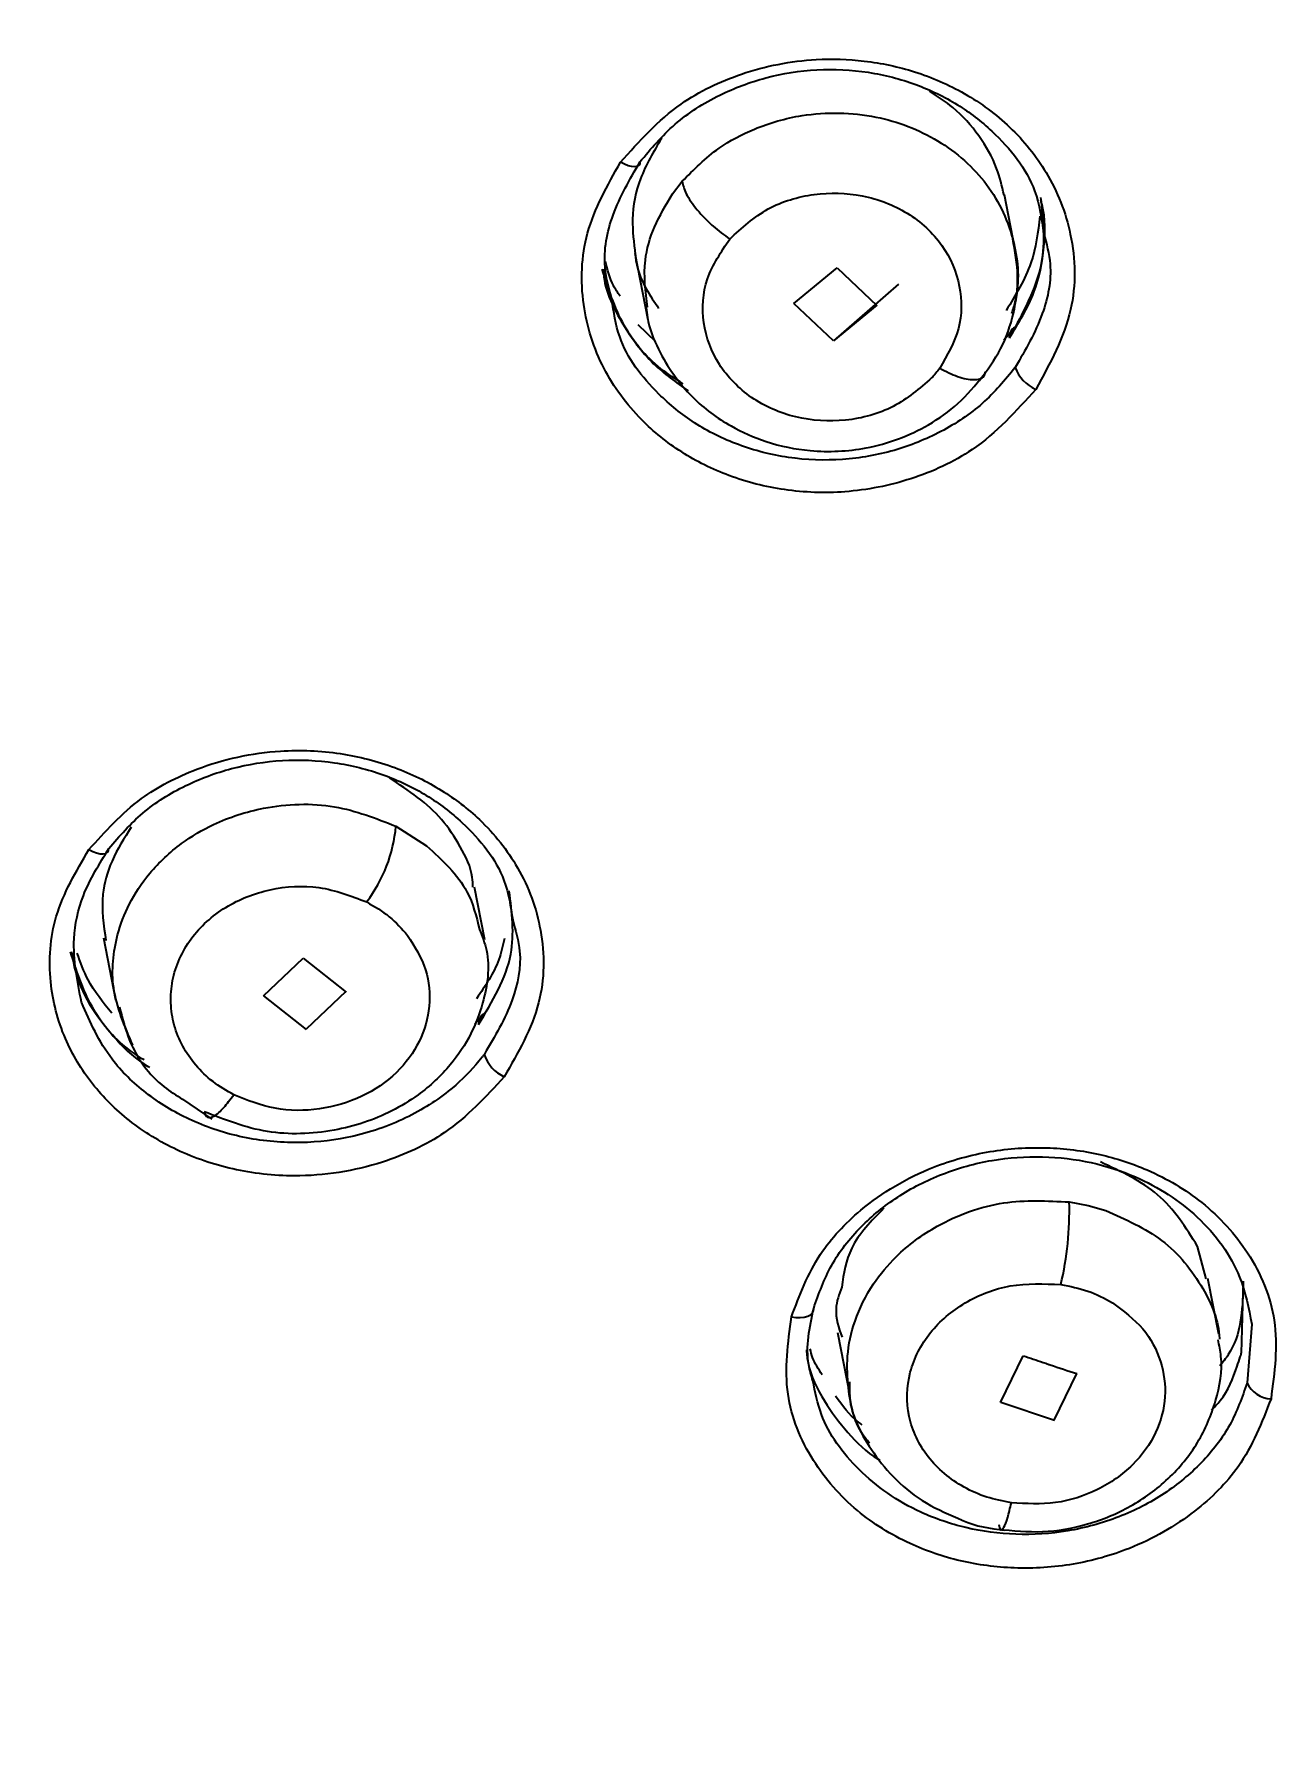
# Model space of a CAD drawing. Header units: millimetres. Extents: x 6110 to 6704, y -2661 to -1821.
# Drawn here: x 6317.635 to 6320.283, y -2183.239 to -2179.602 of the extents above; entities that cross this region are included whole.
import ezdxf

# ---------------------------------------------------------------- set-up
doc = ezdxf.new("R2010")
doc.units = ezdxf.units.MM
doc.header["$LTSCALE"] = 0.1
doc.layers.get('0').update_dxf_attribs({"lineweight": 15})
doc.layers.add('DIM', color=3, linetype='Continuous', lineweight=9)
doc.styles.get("Standard").update_dxf_attribs({"font": 'arial.ttf'})
doc.dimstyles.new('ISO-25', dxfattribs={"dimtxt": 2.5, "dimasz": 2.5, "dimexe": 1.25, "dimexo": 0.625, "dimtad": 1, "dimlfac": 5, "dimtxsty": 'Standard', "dimcen": 2.5, "dimadec": 0, "dimazin": 0, "dimtfac": 1, "dimtmove": 0, "dimatfit": 3, "dimfxl": 0, "dimarcsym": 0})

# ---------------------------------------------------------------- blocks, each defined once
blk = doc.blocks.new('*D49')
at = {"layer": 'Defpoints', "color": 0}
for p in [(6307.9519, -2080.7498), (6411.4918, -2580.4433), (6420.3266, -2580.4433)]:
    blk.add_point(p, dxfattribs=at)
at = {"layer": 'DIM', "color": 0, "lineweight": -2}
for p, q in [((6308.5769, -2080.7498), (6421.5766, -2080.7498)), ((6420.3266, -2084.7498), (6420.3266, -2576.4433)), ((6412.1168, -2580.4433), (6421.5766, -2580.4433))]:
    blk.add_line(p, q, dxfattribs=at)
at = {"layer": 'DIM', "color": 0}
for points in [[(6419.6599, -2084.7498), (6420.9932, -2084.7498), (6420.3266, -2080.7498)], [(6419.6599, -2576.4433), (6420.9932, -2576.4433), (6420.3266, -2580.4433)]]:
    blk.add_solid(points, dxfattribs=at)
at = {"layer": 'DIM', "color": 0, "insert": (6417.0795, -2330.5966), "char_height": 4, "attachment_point": 5, "rotation": 90}
blk.add_mtext('(2280)', dxfattribs=at)

msp = doc.modelspace()

# ---------------------------------------------------------------- linework, layer by layer
at = {"linetype": 'Continuous', "lineweight": 25}
for p, q in [((6319.0008, -2179.9437), (6319.0214, -2179.917)), ((6319.7329, -2180.06), (6319.7107, -2179.9461)), ((6318.9199, -2180.0707), (6318.9478, -2180.2133)), ((6319.2604, -2180.1785), (6319.3527, -2180.1024)), ((6319.3527, -2180.1024), (6319.4374, -2180.1824)), ((6319.4844, -2180.1372), (6319.3451, -2180.2585)), ((6319.3452, -2180.2586), (6319.2604, -2180.1784)), ((6319.4376, -2180.1821), (6319.3451, -2180.2586)), ((6318.9653, -2180.2606), (6318.9272, -2180.2241)), ((6319.7334, -2180.2293), (6319.7092, -2180.2567)), ((6318.409, -2181.2967), (6318.4745, -2181.3385)), ((6318.5994, -2181.54), (6318.5773, -2181.4268)), ((6317.7834, -2181.5357), (6317.8092, -2181.6678)), ((6318.126, -2181.6593), (6318.2108, -2181.579)), ((6318.2108, -2181.579), (6318.3026, -2181.6515)), ((6318.3018, -2181.6506), (6318.217, -2181.7309)), ((6318.2176, -2181.7313), (6318.1262, -2181.6592)), ((6318.5993, -2181.6958), (6318.5769, -2181.7204)), ((6317.9523, -2181.8807), (6318.0149, -2181.9232)), ((6319.8493, -2182.1004), (6319.89, -2182.1081)), ((6319.89, -2182.1081), (6319.9273, -2182.1188)), ((6320.1425, -2182.2647), (6320.1237, -2182.1958)), ((6320.1693, -2182.3831), (6320.146, -2182.2639)), ((6320.2175, -2182.4237), (6320.222, -2182.2696)), ((6319.3535, -2182.3796), (6319.3798, -2182.5147)), ((6320.2399, -2182.3617), (6320.2299, -2182.4873)), ((6319.7026, -2182.5294), (6319.7509, -2182.4295)), ((6319.8646, -2182.4675), (6319.8164, -2182.5673)), ((6319.8177, -2182.5678), (6319.7027, -2182.5292))]:
    msp.add_line(p, q, dxfattribs=at)
at = {"linetype": 'Continuous', "lineweight": 25, "flags": 128}
for points in [[(6318.9309, -2179.8756), (6318.9305, -2179.8799), (6318.9283, -2179.8832), (6318.9246, -2179.8853), (6318.9195, -2179.886), (6318.9131, -2179.8855), (6318.9057, -2179.8836), (6318.8977, -2179.8805), (6318.8893, -2179.8763)], [(6317.7522, -2181.3466), (6317.7606, -2181.3508), (6317.7687, -2181.3538), (6317.7762, -2181.3555), (6317.7827, -2181.3559), (6317.7881, -2181.3549), (6317.792, -2181.3525), (6317.7944, -2181.3489), (6317.795, -2181.3442)], [(6319.255, -2182.3465), (6319.2647, -2182.3477), (6319.274, -2182.3478), (6319.2824, -2182.3468), (6319.2898, -2182.3448), (6319.2956, -2182.3417), (6319.2998, -2182.3378), (6319.3022, -2182.3332), (6319.3026, -2182.3281)]]:
    msp.add_lwpolyline(points, dxfattribs=at)
at = {"linetype": 'Continuous', "lineweight": 25}
for centre, radius, start, end in [((6319.7425, -2180.2486), 0.0214, 117.1047, 189.4241), ((6319.8107, -2180.2872), 0.0819, 200.1835, 246.2032), ((6318.0942, -2181.2681), 0.3161, 322.9087, 354.8078), ((6318.611, -2181.7184), 0.0255, 129.0802, 185.4536), ((6318.6715, -2181.7626), 0.0766, 196.5377, 246.1956), ((6319.1816, -2182.1217), 0.668, 346.5457, 1.8249), ((6320.283, -2182.4635), 0.0582, 204.1608, 267.9658)]:
    msp.add_arc(centre, radius, start, end, dxfattribs=at)
for points, knots in [([(6321.293, -2186.764), (6320.8419, -2186.7483), (6319.9316, -2186.7166), (6318.485, -2186.4398), (6316.9759, -2185.9377), (6315.4952, -2185.1542), (6314.1777, -2184.1438), (6313.0843, -2182.9494), (6312.2263, -2181.5849), (6311.6675, -2180.1736), (6311.3755, -2178.748), (6311.3229, -2177.4154), (6311.4712, -2176.1199), (6311.8197, -2174.7929), (6312.4334, -2173.4004), (6313.3515, -2172.0223), (6314.5158, -2170.7843), (6315.8723, -2169.7429), (6317.4071, -2168.9085), (6318.9812, -2168.3491), (6320.5618, -2168.0162), (6321.5761, -2167.9766), (6322.0888, -2167.9566)], [0, 0, 0, 0, 0.041768, 0.084276, 0.137195, 0.191649, 0.244568, 0.299021, 0.351941, 0.406395, 0.452689, 0.499999, 0.541767, 0.584275, 0.637195, 0.691649, 0.744569, 0.799023, 0.851943, 0.906397, 0.952691, 1, 1, 1, 1]), ([(6319.9651, -2185.7711), (6319.4424, -2185.6703), (6318.397, -2185.4687), (6316.9474, -2184.8513), (6315.644, -2184.025), (6314.5278, -2182.9933), (6313.6496, -2181.7903), (6313.0765, -2180.6699), (6312.9117, -2179.9366), (6312.8538, -2179.6791)], [0, 0, 0, 0, 0.152878, 0.305756, 0.458634, 0.611512, 0.76439, 0.917269, 1, 1, 1, 1]), ([(6318.8893, -2179.8763), (6318.9293, -2179.8315), (6319, -2179.752), (6319.1508, -2179.68), (6319.2876, -2179.6529), (6319.414, -2179.6569), (6319.5225, -2179.6801), (6319.6298, -2179.7269), (6319.7277, -2179.7995), (6319.8098, -2179.9013), (6319.8617, -2180.0352), (6319.8657, -2180.2016), (6319.8082, -2180.3065), (6319.7776, -2180.3621)], [0, 0, 0, 0, 0.11584, 0.205315, 0.304434, 0.36694, 0.434401, 0.506817, 0.584173, 0.666508, 0.763297, 0.874468, 1, 1, 1, 1]), ([(6318.9309, -2179.8756), (6318.9545, -2179.8474), (6319.0017, -2179.7911), (6319.0964, -2179.7311), (6319.2003, -2179.6919), (6319.3091, -2179.6748), (6319.4188, -2179.6801), (6319.5212, -2179.7064), (6319.6113, -2179.75), (6319.7039, -2179.8222), (6319.779, -2179.9163), (6319.7903, -2179.9978), (6319.7945, -2180.0288)], [0, 0, 0, 0, 0.102942, 0.205906, 0.298894, 0.395345, 0.491053, 0.583329, 0.6722, 0.757693, 0.907974, 1, 1, 1, 1]), ([(6312.7572, -2179.7209), (6312.7659, -2179.761), (6312.8228, -2180.0242), (6312.9547, -2180.4146), (6313.1464, -2180.9041), (6313.3531, -2181.3457), (6313.5654, -2181.7307), (6313.7738, -2182.0639), (6313.9687, -2182.3504), (6314.2234, -2182.6887), (6314.5172, -2183.0347), (6314.8049, -2183.3365), (6315.058, -2183.5792), (6315.3273, -2183.818), (6315.6163, -2184.0519), (6315.9354, -2184.2861), (6316.2476, -2184.4955), (6316.5971, -2184.7084), (6317.0183, -2184.9386), (6317.4703, -2185.1523), (6317.8833, -2185.3197), (6318.1713, -2185.4233), (6318.4539, -2185.5169), (6318.7771, -2185.6128), (6319.176, -2185.7122), (6319.5673, -2185.7937), (6319.8272, -2185.8343), (6319.9551, -2185.8543)], [0, 0, 0, 0, 0.012754, 0.08379, 0.127677, 0.17588, 0.234617, 0.263195, 0.2967, 0.340883, 0.392561, 0.434717, 0.467046, 0.498266, 0.542804, 0.57819, 0.616042, 0.654185, 0.698929, 0.756921, 0.800012, 0.828197, 0.845414, 0.88589, 0.925146, 0.963182, 1, 1, 1, 1]), ([(6319.7098, -2179.9464), (6319.7053, -2179.9272), (6319.695, -2179.8826), (6319.6579, -2179.8186), (6319.6088, -2179.7617), (6319.5675, -2179.7353), (6319.5501, -2179.7241)], [0, 0, 0, 0, 0.21657, 0.502991, 0.78989, 1, 1, 1, 1]), ([(6319.0214, -2179.917), (6319.0462, -2179.892), (6319.0907, -2179.847), (6319.1801, -2179.7999), (6319.2935, -2179.7674), (6319.4339, -2179.7702), (6319.5742, -2179.8243), (6319.6814, -2179.9197), (6319.7372, -2180.0425), (6319.7441, -2180.1413), (6319.7289, -2180.1904), (6319.7261, -2180.1995)], [0, 0, 0, 0, 0.102251, 0.183367, 0.281736, 0.428105, 0.562298, 0.700897, 0.842484, 0.970948, 1, 1, 1, 1]), ([(6318.9775, -2179.8247), (6318.9606, -2179.853), (6318.9281, -2179.9074), (6318.9109, -2179.9943), (6318.9178, -2180.0485), (6318.921, -2180.0737)], [0, 0, 0, 0, 0.367678, 0.706362, 1, 1, 1, 1]), ([(6319.7776, -2180.3621), (6319.7358, -2180.4086), (6319.6627, -2180.49), (6319.5136, -2180.5582), (6319.3749, -2180.5861), (6319.2411, -2180.5814), (6319.1219, -2180.5509), (6319.0177, -2180.4993), (6318.9234, -2180.4232), (6318.8453, -2180.3168), (6318.8019, -2180.1786), (6318.8073, -2180.0216), (6318.8614, -2179.9258), (6318.8893, -2179.8763)], [0, 0, 0, 0, 0.120567, 0.210582, 0.298105, 0.376516, 0.451908, 0.52278, 0.593633, 0.684292, 0.782235, 0.887457, 1, 1, 1, 1]), ([(6318.8709, -2180.1699), (6318.8647, -2180.147), (6318.8484, -2180.0876), (6318.8686, -2179.9831), (6318.9095, -2179.9126), (6318.9309, -2179.8756)], [0, 0, 0, 0, 0.229021, 0.595955, 1, 1, 1, 1]), ([(6318.9469, -2180.1865), (6318.9428, -2180.1529), (6318.9357, -2180.0951), (6318.9598, -2180.0119), (6318.9868, -2179.967), (6319.0008, -2179.9437)], [0, 0, 0, 0, 0.400694, 0.688475, 1, 1, 1, 1]), ([(6319.0214, -2179.917), (6319.0233, -2179.9254), (6319.0263, -2179.9383), (6319.0397, -2179.9602), (6319.053, -2179.978), (6319.0692, -2179.9959), (6319.0922, -2180.018), (6319.111, -2180.0317), (6319.1231, -2180.0406)], [0, 0, 0, 0, 0.243137, 0.372935, 0.504739, 0.635853, 0.763663, 1, 1, 1, 1]), ([(6319.1231, -2180.0406), (6319.1489, -2180.0168), (6319.199, -2179.9706), (6319.3028, -2179.9398), (6319.4087, -2179.9424), (6319.5074, -2179.9806), (6319.5825, -2180.0503), (6319.6202, -2180.1391), (6319.6199, -2180.2342), (6319.5882, -2180.2892), (6319.5723, -2180.3168)], [0, 0, 0, 0, 0.129909, 0.253103, 0.374834, 0.500547, 0.629266, 0.755203, 0.87703, 1, 1, 1, 1]), ([(6319.7215, -2180.2521), (6319.7411, -2180.2202), (6319.7788, -2180.1591), (6319.7973, -2180.0607), (6319.799, -2179.9935), (6319.7895, -2179.9614), (6319.7886, -2179.9583)], [0, 0, 0, 0, 0.351636, 0.674453, 0.968472, 1, 1, 1, 1]), ([(6319.7881, -2179.9514), (6319.7931, -2179.9989), (6319.8032, -2180.0949), (6319.7571, -2180.184), (6319.7339, -2180.229)], [0, 0, 0, 0, 0.494816, 1, 1, 1, 1]), ([(6319.7867, -2179.9918), (6319.7825, -2180.0256), (6319.7735, -2180.0968), (6319.7347, -2180.1602), (6319.7143, -2180.1935)], [0, 0, 0, 0, 0.47446, 1, 1, 1, 1]), ([(6319.555, -2180.3377), (6319.5292, -2180.3601), (6319.4775, -2180.405), (6319.3712, -2180.4338), (6319.2627, -2180.4272), (6319.1656, -2180.3842), (6319.0947, -2180.3117), (6319.0612, -2180.2208), (6319.0673, -2180.1231), (6319.1045, -2180.0681), (6319.1231, -2180.0406)], [0, 0, 0, 0, 0.1248649, 0.2501964, 0.3752392, 0.5000171, 0.6247023, 0.7495222, 0.8746258, 1, 1, 1, 1]), ([(6319.6576, -2180.3432), (6319.6738, -2180.3211), (6319.7061, -2180.277), (6319.7326, -2180.2), (6319.7429, -2180.1197), (6319.7334, -2180.067), (6319.7286, -2180.0404)], [0, 0, 0, 0, 0.249879, 0.498287, 0.74758, 1, 1, 1, 1]), ([(6319.7945, -2180.0288), (6319.8005, -2180.0505), (6319.816, -2180.107), (6319.7954, -2180.2085), (6319.7554, -2180.2779), (6319.7338, -2180.3154)], [0, 0, 0, 0, 0.223119, 0.58027, 1, 1, 1, 1]), ([(6318.8884, -2180.1626), (6318.8834, -2180.1553), (6318.8679, -2180.1326), (6318.8616, -2180.1063), (6318.8574, -2180.0885)], [0, 0, 0, 0, 0.322992, 1, 1, 1, 1]), ([(6318.921, -2180.0737), (6318.9211, -2180.0751), (6318.9229, -2180.1006), (6318.9385, -2180.1409), (6318.9617, -2180.1752), (6318.9709, -2180.1888)], [0, 0, 0, 0, 0.033407, 0.617194, 1, 1, 1, 1]), ([(6319.0233, -2180.35), (6319.007, -2180.3397), (6318.9533, -2180.3057), (6318.8868, -2180.2218), (6318.863, -2180.1455), (6318.8502, -2180.1048)], [0, 0, 0, 0, 0.168788, 0.555856, 1, 1, 1, 1]), ([(6318.8524, -2180.1048), (6318.8528, -2180.1104), (6318.8557, -2180.1515), (6318.8913, -2180.2224), (6318.9519, -2180.3067), (6319.0084, -2180.347), (6319.0343, -2180.3655)], [0, 0, 0, 0, 0.053821, 0.392952, 0.721796, 1, 1, 1, 1]), ([(6319.7338, -2180.3154), (6319.7117, -2180.3421), (6319.6674, -2180.3953), (6319.5772, -2180.4551), (6319.4752, -2180.4964), (6319.3635, -2180.516), (6319.2493, -2180.5119), (6319.1411, -2180.4843), (6319.0463, -2180.4372), (6318.9551, -2180.3624), (6318.8856, -2180.2716), (6318.8748, -2180.1968), (6318.8709, -2180.1699)], [0, 0, 0, 0, 0.097842, 0.195701, 0.292037, 0.390088, 0.491712, 0.589845, 0.684516, 0.775758, 0.919209, 1, 1, 1, 1]), ([(6318.9446, -2180.187), (6318.9453, -2180.1941), (6318.9481, -2180.2252), (6318.9756, -2180.2939), (6319.0334, -2180.3774), (6319.1183, -2180.44), (6319.204, -2180.4779), (6319.3022, -2180.4983), (6319.4241, -2180.4925), (6319.5328, -2180.4517), (6319.6149, -2180.3936), (6319.648, -2180.3534), (6319.665, -2180.3328)], [0, 0, 0, 0, 0.023809, 0.103403, 0.241404, 0.352536, 0.441499, 0.544522, 0.671972, 0.824211, 0.910093, 1, 1, 1, 1]), ([(6319.5723, -2180.3168), (6319.5695, -2180.3204), (6319.5641, -2180.3275), (6319.558, -2180.3343), (6319.555, -2180.3377)], [0, 0, 0, 0, 0.497787, 1, 1, 1, 1]), ([(6319.5723, -2180.3168), (6319.5853, -2180.3234), (6319.6054, -2180.3337), (6319.6292, -2180.34), (6319.6455, -2180.3419), (6319.6583, -2180.3399), (6319.6682, -2180.3352), (6319.6693, -2180.3282), (6319.6698, -2180.3247)], [0, 0, 0, 0, 0.267895, 0.412893, 0.561522, 0.710672, 0.857167, 1, 1, 1, 1]), ([(6317.7522, -2181.3466), (6317.7871, -2181.3079), (6317.8505, -2181.2373), (6317.9939, -2181.1633), (6318.1425, -2181.1305), (6318.2886, -2181.1369), (6318.4061, -2181.1669), (6318.5071, -2181.2162), (6318.5993, -2181.2871), (6318.6788, -2181.3872), (6318.7278, -2181.5226), (6318.7268, -2181.6827), (6318.6702, -2181.7812), (6318.6406, -2181.8328)], [0, 0, 0, 0, 0.102542, 0.186602, 0.298672, 0.376082, 0.449592, 0.519194, 0.584881, 0.672512, 0.770929, 0.880087, 1, 1, 1, 1]), ([(6317.795, -2181.3442), (6317.8179, -2181.3178), (6317.8635, -2181.2651), (6317.9553, -2181.2079), (6318.0571, -2181.1697), (6318.1661, -2181.1524), (6318.2772, -2181.1571), (6318.3823, -2181.1833), (6318.4756, -2181.2276), (6318.5691, -2181.3), (6318.643, -2181.3914), (6318.6545, -2181.4684), (6318.6588, -2181.4971)], [0, 0, 0, 0, 0.100292, 0.200592, 0.29445, 0.391028, 0.488638, 0.583382, 0.675334, 0.764573, 0.912225, 1, 1, 1, 1]), ([(6318.5736, -2181.4271), (6318.5735, -2181.42), (6318.5728, -2181.39), (6318.5476, -2181.3405), (6318.498, -2181.2618), (6318.436, -2181.2204), (6318.3952, -2181.1932)], [0, 0, 0, 0, 0.073939, 0.31256, 0.547654, 1, 1, 1, 1]), ([(6317.8462, -2181.7648), (6317.8287, -2181.7245), (6317.7958, -2181.6488), (6317.8061, -2181.5428), (6317.8371, -2181.4606), (6317.882, -2181.3928), (6317.9441, -2181.3346), (6318.0264, -2181.2855), (6318.1367, -2181.2501), (6318.2769, -2181.2448), (6318.3662, -2181.2799), (6318.409, -2181.2967)], [0, 0, 0, 0, 0.142314, 0.267791, 0.34386, 0.428672, 0.524821, 0.60473, 0.715421, 0.86335, 1, 1, 1, 1]), ([(6317.8428, -2181.2989), (6317.8278, -2181.3224), (6317.7992, -2181.3674), (6317.7752, -2181.4508), (6317.7838, -2181.5083), (6317.7887, -2181.5415)], [0, 0, 0, 0, 0.318269, 0.607349, 1, 1, 1, 1]), ([(6318.6406, -2181.8328), (6318.6011, -2181.8757), (6318.5299, -2181.953), (6318.3703, -2182.0263), (6318.2113, -2182.0519), (6318.06, -2182.0348), (6317.9392, -2181.9934), (6317.8369, -2181.9303), (6317.755, -2181.849), (6317.6943, -2181.748), (6317.6632, -2181.6252), (6317.6726, -2181.4819), (6317.7248, -2181.3933), (6317.7522, -2181.3466)], [0, 0, 0, 0, 0.114194, 0.206044, 0.321934, 0.402298, 0.48017, 0.55553, 0.628356, 0.704956, 0.792444, 0.890793, 1, 1, 1, 1]), ([(6317.7364, -2181.6734), (6317.7273, -2181.6281), (6317.7121, -2181.5517), (6317.7371, -2181.4376), (6317.7746, -2181.3771), (6317.795, -2181.3442)], [0, 0, 0, 0, 0.399778, 0.673634, 1, 1, 1, 1]), ([(6318.4745, -2181.3385), (6318.5079, -2181.3691), (6318.5638, -2181.4204), (6318.5808, -2181.4895), (6318.5877, -2181.5173)], [0, 0, 0, 0, 0.597354, 1, 1, 1, 1]), ([(6318.0619, -2181.8712), (6318.0467, -2181.8624), (6318.0162, -2181.8447), (6317.9794, -2181.8087), (6317.9512, -2181.7677), (6317.9331, -2181.7223), (6317.9257, -2181.6747), (6317.9307, -2181.6107), (6317.9644, -2181.535), (6318.0404, -2181.4659), (6318.1381, -2181.4274), (6318.2474, -2181.4207), (6318.313, -2181.4459), (6318.3464, -2181.4588)], [0, 0, 0, 0, 0.063447, 0.126894, 0.190419, 0.25409, 0.317953, 0.382022, 0.509878, 0.633989, 0.754188, 0.875086, 1, 1, 1, 1]), ([(6318.5856, -2181.7208), (6318.6153, -2181.6717), (6318.6697, -2181.5817), (6318.6571, -2181.4807), (6318.6514, -2181.4347)], [0, 0, 0, 0, 0.545025, 1, 1, 1, 1]), ([(6318.3464, -2181.4588), (6318.3633, -2181.4685), (6318.3971, -2181.4881), (6318.4217, -2181.5162), (6318.434, -2181.5302)], [0, 0, 0, 0, 0.4999617, 1, 1, 1, 1]), ([(6318.6588, -2181.4971), (6318.6652, -2181.5194), (6318.6814, -2181.5759), (6318.6614, -2181.6777), (6318.6205, -2181.7466), (6318.5981, -2181.7845)], [0, 0, 0, 0, 0.2271, 0.575661, 1, 1, 1, 1]), ([(6318.5877, -2181.5173), (6318.5934, -2181.5321), (6318.6132, -2181.5826), (6318.601, -2181.6616), (6318.5709, -2181.7437), (6318.5256, -2181.8119), (6318.4663, -2181.8672), (6318.3835, -2181.918), (6318.2748, -2181.954), (6318.1309, -2181.959), (6318.0431, -2181.9248), (6317.9989, -2181.9075)], [0, 0, 0, 0, 0.057119, 0.195167, 0.278799, 0.372012, 0.479151, 0.552156, 0.692901, 0.845358, 1, 1, 1, 1]), ([(6318.434, -2181.5302), (6318.4489, -2181.5541), (6318.4782, -2181.6012), (6318.4846, -2181.682), (6318.4631, -2181.7591), (6318.413, -2181.8273), (6318.3381, -2181.8789), (6318.2466, -2181.9057), (6318.1487, -2181.9059), (6318.0908, -2181.8828), (6318.0619, -2181.8712)], [0, 0, 0, 0, 0.125392, 0.247118, 0.36741, 0.489931, 0.617011, 0.745334, 0.872976, 1, 1, 1, 1]), ([(6318.6412, -2181.5369), (6318.6378, -2181.5521), (6318.6274, -2181.598), (6318.5999, -2181.6385), (6318.5816, -2181.6656)], [0, 0, 0, 0, 0.331614, 1, 1, 1, 1]), ([(6317.8702, -2181.7967), (6317.859, -2181.7895), (6317.8105, -2181.7584), (6317.7488, -2181.6788), (6317.7253, -2181.6048), (6317.7128, -2181.5652)], [0, 0, 0, 0, 0.122915, 0.531674, 1, 1, 1, 1]), ([(6317.7153, -2181.5651), (6317.7172, -2181.5776), (6317.727, -2181.6427), (6317.7831, -2181.7265), (6317.8475, -2181.7922), (6317.8779, -2181.8102), (6317.882, -2181.8126)], [0, 0, 0, 0, 0.129753, 0.677136, 0.956608, 1, 1, 1, 1]), ([(6317.8009, -2181.6967), (6317.7825, -2181.6737), (6317.7505, -2181.6338), (6317.7341, -2181.5876), (6317.7272, -2181.568)], [0, 0, 0, 0, 0.577344, 1, 1, 1, 1]), ([(6318.5981, -2181.7845), (6318.5979, -2181.7847), (6318.5963, -2181.7868), (6318.5904, -2181.7945), (6318.5675, -2181.8224), (6318.5157, -2181.8722), (6318.4237, -2181.9289), (6318.3099, -2181.9661), (6318.19, -2181.9775), (6318.0743, -2181.9645), (6317.9654, -2181.9275), (6317.8726, -2181.8703), (6317.7867, -2181.7878), (6317.7549, -2181.7156), (6317.7364, -2181.6734)], [0, 0, 0, 0, 0.00085, 0.008238, 0.029379, 0.110265, 0.220644, 0.33745, 0.440247, 0.548079, 0.653514, 0.756653, 0.857601, 1, 1, 1, 1]), ([(6317.8178, -2181.6828), (6317.8238, -2181.7075), (6317.8392, -2181.7709), (6317.8899, -2181.8416), (6317.9389, -2181.8723), (6317.9523, -2181.8807)], [0, 0, 0, 0, 0.3181678, 0.8136102, 1, 1, 1, 1]), ([(6317.9989, -2181.9075), (6318.0006, -2181.9125), (6318.0041, -2181.9226), (6318.0196, -2181.9185), (6318.0397, -2181.9013), (6318.0547, -2181.881), (6318.0619, -2181.8712)], [0, 0, 0, 0, 0.250126, 0.511566, 0.766636, 1, 1, 1, 1]), ([(6319.255, -2182.3465), (6319.2724, -2182.3003), (6319.3041, -2182.2162), (6319.4099, -2182.1036), (6319.5373, -2182.0276), (6319.6775, -2181.989), (6319.7993, -2181.9808), (6319.9137, -2181.9952), (6320.0285, -2182.0326), (6320.1423, -2182.1005), (6320.2411, -2182.21), (6320.3029, -2182.3574), (6320.2885, -2182.4652), (6320.2809, -2182.5217)], [0, 0, 0, 0, 0.101991, 0.186056, 0.299793, 0.376516, 0.44976, 0.519515, 0.585777, 0.673107, 0.771274, 0.880233, 1, 1, 1, 1]), ([(6319.3026, -2182.3281), (6319.3137, -2182.2967), (6319.3358, -2182.234), (6319.3996, -2182.1531), (6319.4805, -2182.0867), (6319.5763, -2182.0376), (6319.6826, -2182.0083), (6319.7916, -2182.0004), (6319.8962, -2182.0131), (6320.0132, -2182.0507), (6320.1327, -2182.1288), (6320.2168, -2182.244), (6320.2332, -2182.3277), (6320.2399, -2182.3617)], [0, 0, 0, 0, 0.085587, 0.171182, 0.251285, 0.333694, 0.416581, 0.497054, 0.575177, 0.651017, 0.775896, 0.908988, 1, 1, 1, 1]), ([(6320.1237, -2182.1958), (6320.099, -2182.1557), (6320.051, -2182.0779), (6319.9601, -2182.0354), (6319.916, -2182.0148)], [0, 0, 0, 0, 0.514708, 1, 1, 1, 1]), ([(6319.4527, -2182.1141), (6319.4259, -2182.1412), (6319.3768, -2182.1906), (6319.367, -2182.2538), (6319.3625, -2182.2825)], [0, 0, 0, 0, 0.5462631, 1, 1, 1, 1]), ([(6319.4225, -2182.6164), (6319.4192, -2182.6127), (6319.3899, -2182.5798), (6319.3765, -2182.5126), (6319.3723, -2182.428), (6319.3888, -2182.3514), (6319.4249, -2182.2787), (6319.4837, -2182.208), (6319.574, -2182.1414), (6319.7044, -2182.0933), (6319.8023, -2182.0981), (6319.8493, -2182.1004)], [0, 0, 0, 0, 0.0181629, 0.1618121, 0.2488901, 0.3459718, 0.4560224, 0.5474919, 0.6742276, 0.843569, 1, 1, 1, 1]), ([(6319.9273, -2182.1188), (6319.9696, -2182.1376), (6320.0562, -2182.1762), (6320.1369, -2182.2777), (6320.1697, -2182.3556), (6320.1707, -2182.3936), (6320.1707, -2182.3942)], [0, 0, 0, 0, 0.336905, 0.690214, 0.995238, 1, 1, 1, 1]), ([(6319.3625, -2182.2825), (6319.3569, -2182.298), (6319.3441, -2182.3338), (6319.3563, -2182.3697), (6319.3632, -2182.39)], [0, 0, 0, 0, 0.433334, 1, 1, 1, 1]), ([(6319.7256, -2182.7441), (6319.7078, -2182.7406), (6319.6722, -2182.7337), (6319.6236, -2182.7119), (6319.5809, -2182.6827), (6319.5461, -2182.6465), (6319.5205, -2182.6049), (6319.5, -2182.5444), (6319.502, -2182.4644), (6319.5464, -2182.3776), (6319.6232, -2182.3122), (6319.7233, -2182.2725), (6319.7949, -2182.2756), (6319.8313, -2182.2771)], [0, 0, 0, 0, 0.063447, 0.1268945, 0.1904188, 0.2540896, 0.3179534, 0.3820223, 0.5098784, 0.6339889, 0.7541877, 0.875086, 1, 1, 1, 1]), ([(6319.8313, -2182.2771), (6319.851, -2182.281), (6319.8905, -2182.2886), (6319.9246, -2182.3069), (6319.9417, -2182.316)], [0, 0, 0, 0, 0.499962, 1, 1, 1, 1]), ([(6320.2216, -2182.2815), (6320.2195, -2182.3327), (6320.217, -2182.394), (6320.1778, -2182.4434), (6320.1714, -2182.4515)], [0, 0, 0, 0, 0.836768, 1, 1, 1, 1]), ([(6319.3008, -2182.4829), (6319.2975, -2182.4717), (6319.2826, -2182.4212), (6319.2939, -2182.3688), (6319.3026, -2182.3281)], [0, 0, 0, 0, 0.2223101, 1, 1, 1, 1]), ([(6319.9417, -2182.316), (6319.9651, -2182.3335), (6320.0111, -2182.3679), (6320.0489, -2182.4403), (6320.0589, -2182.5178), (6320.0385, -2182.596), (6319.9883, -2182.6665), (6319.9128, -2182.7192), (6319.8209, -2182.7495), (6319.7573, -2182.7459), (6319.7256, -2182.7441)], [0, 0, 0, 0, 0.125392, 0.247118, 0.36741, 0.489931, 0.617011, 0.745334, 0.872976, 1, 1, 1, 1]), ([(6320.2809, -2182.5217), (6320.2614, -2182.5719), (6320.2266, -2182.6614), (6320.1164, -2182.7709), (6319.9931, -2182.8418), (6319.8584, -2182.8796), (6319.7344, -2182.8875), (6319.6153, -2182.8719), (6319.4994, -2182.832), (6319.387, -2182.7618), (6319.2923, -2182.653), (6319.2331, -2182.5078), (6319.2475, -2182.4019), (6319.255, -2182.3465)], [0, 0, 0, 0, 0.111236, 0.198266, 0.299061, 0.375391, 0.451823, 0.522595, 0.593332, 0.678922, 0.775237, 0.882253, 1, 1, 1, 1]), ([(6319.2869, -2182.4168), (6319.2879, -2182.4262), (6319.2921, -2182.4645), (6319.322, -2182.5258), (6319.3736, -2182.5943), (6319.4158, -2182.6367), (6319.443, -2182.6521), (6319.4442, -2182.6528)], [0, 0, 0, 0, 0.101887, 0.414383, 0.702884, 0.986681, 1, 1, 1, 1]), ([(6319.3208, -2182.4702), (6319.3129, -2182.4582), (6319.3014, -2182.4407), (6319.2967, -2182.421), (6319.2952, -2182.4148)], [0, 0, 0, 0, 0.682131, 1, 1, 1, 1]), ([(6319.6975, -2182.8007), (6319.729, -2182.8038), (6319.7928, -2182.8101), (6319.8903, -2182.7925), (6319.9829, -2182.7545), (6320.0644, -2182.6948), (6320.128, -2182.6172), (6320.1656, -2182.5271), (6320.1793, -2182.4504), (6320.1702, -2182.4073), (6320.1678, -2182.3956)], [0, 0, 0, 0, 0.128399, 0.25938, 0.393488, 0.531034, 0.671148, 0.810349, 0.948691, 1, 1, 1, 1]), ([(6319.7509, -2182.4295), (6319.7651, -2182.4343), (6319.7829, -2182.4403), (6319.8018, -2182.4466), (6319.8068, -2182.4483), (6319.8082, -2182.4488), (6319.8276, -2182.4552), (6319.8466, -2182.4615), (6319.8656, -2182.4678)], [0, 0, 0, 0, 0.371065, 0.467047, 0.49265, 0.502058, 0.503328, 1, 1, 1, 1]), ([(6320.1535, -2182.5461), (6320.16, -2182.5394), (6320.1865, -2182.512), (6320.2022, -2182.4706), (6320.2138, -2182.4366), (6320.2165, -2182.4274), (6320.2172, -2182.4248), (6320.2174, -2182.4241), (6320.2174, -2182.4238), (6320.2175, -2182.4237)], [0, 0, 0, 0, 0.191277, 0.78111, 0.939762, 0.982185, 0.994168, 0.997853, 1, 1, 1, 1]), ([(6320.2299, -2182.4873), (6320.2191, -2182.518), (6320.1976, -2182.5793), (6320.1352, -2182.66), (6320.0545, -2182.7273), (6319.9568, -2182.7778), (6319.848, -2182.8077), (6319.7357, -2182.8151), (6319.6283, -2182.8008), (6319.5089, -2182.76), (6319.3952, -2182.6803), (6319.3196, -2182.5768), (6319.3057, -2182.5073), (6319.3008, -2182.4829)], [0, 0, 0, 0, 0.085938, 0.171882, 0.256141, 0.341962, 0.429499, 0.514524, 0.597106, 0.67732, 0.808719, 0.932993, 1, 1, 1, 1]), ([(6319.3794, -2182.4853), (6319.3792, -2182.4943), (6319.378, -2182.5491), (6319.4169, -2182.6229), (6319.4782, -2182.6975), (6319.5423, -2182.7481), (6319.5942, -2182.77), (6319.6206, -2182.7812)], [0, 0, 0, 0, 0.066123, 0.406424, 0.594482, 0.793332, 1, 1, 1, 1]), ([(6319.4065, -2182.5775), (6319.4038, -2182.5756), (6319.3805, -2182.5587), (6319.364, -2182.5362), (6319.3495, -2182.5163)], [0, 0, 0, 0, 0.113354, 1, 1, 1, 1]), ([(6319.6984, -2182.7903), (6319.6996, -2182.7952), (6319.702, -2182.8052), (6319.709, -2182.799), (6319.7173, -2182.7783), (6319.7229, -2182.7552), (6319.7256, -2182.7441)], [0, 0, 0, 0, 0.250126, 0.511566, 0.766636, 1, 1, 1, 1]), ([(6319.6206, -2182.7812), (6319.621, -2182.7814), (6319.6487, -2182.7947), (6319.6804, -2182.7987), (6319.7117, -2182.8027)], [0, 0, 0, 0, 0.012634, 1, 1, 1, 1])]:
    msp.add_open_spline(points, degree=3, knots=knots, dxfattribs=at)
msp.add_open_spline([(6330.8559, -2177.5669), (6330.833, -2177.8657), (6330.7872, -2178.4632), (6330.5847, -2179.3491), (6330.2868, -2180.2142), (6329.8873, -2181.0486), (6329.3933, -2181.8424), (6328.8101, -2182.5865), (6328.1445, -2183.2722), (6327.4043, -2183.8915), (6326.5981, -2184.4371), (6325.7352, -2184.9029), (6324.8257, -2185.2833), (6323.8802, -2185.5738), (6322.9096, -2185.7716), (6321.9257, -2185.872), (6320.938, -2185.8827), (6320.2894, -2185.8083), (6319.9651, -2185.7711)], degree=3, dxfattribs=at)

# ---------------------------------------------------------------- dimensions: what is measured, and where the dimension line sits
at = {"layer": 'DIM'}
dim = msp.add_linear_dim(base=(6420.3266, -2580.4433), p1=(6307.9519, -2080.7498), p2=(6411.4918, -2580.4433), angle=90, text='(2280)', dimstyle='ISO-25', override={"dimtxt": 4, "dimasz": 4, "dimlfac": 4, "dimadec": 1, "dimfxl": 1.25}, dxfattribs=at)
dim.commit()
dim.dimension.update_dxf_attribs({"geometry": '*D49', "text_midpoint": (6420.3266, -2330.5966), "dimtype": 160})

doc.saveas('drawing.dxf')
